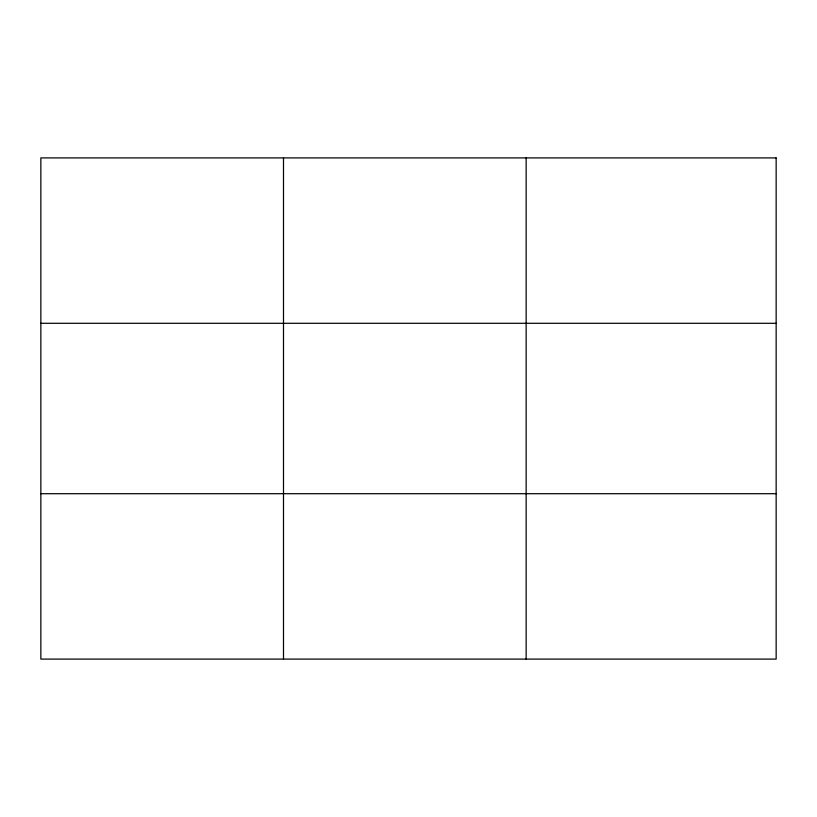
<?xml version="1.0" encoding="UTF-8"?>
<svg xmlns="http://www.w3.org/2000/svg" width="817" height="817" viewBox="0 0 817 817"><rect width="100%" height="100%" fill="white"/><g stroke="black" fill="none" stroke-linecap="round" stroke-linejoin="round"><path stroke-width="1.23" d="M283.499 157.906L283.499 659.094M526.148 157.906L526.148 659.094M40.85 323.297L776.15 323.297M40.85 493.703L776.15 493.703M776.15 157.906L776.15 659.094L40.85 659.094L40.85 157.906L776.15 157.906"/></g></svg>
